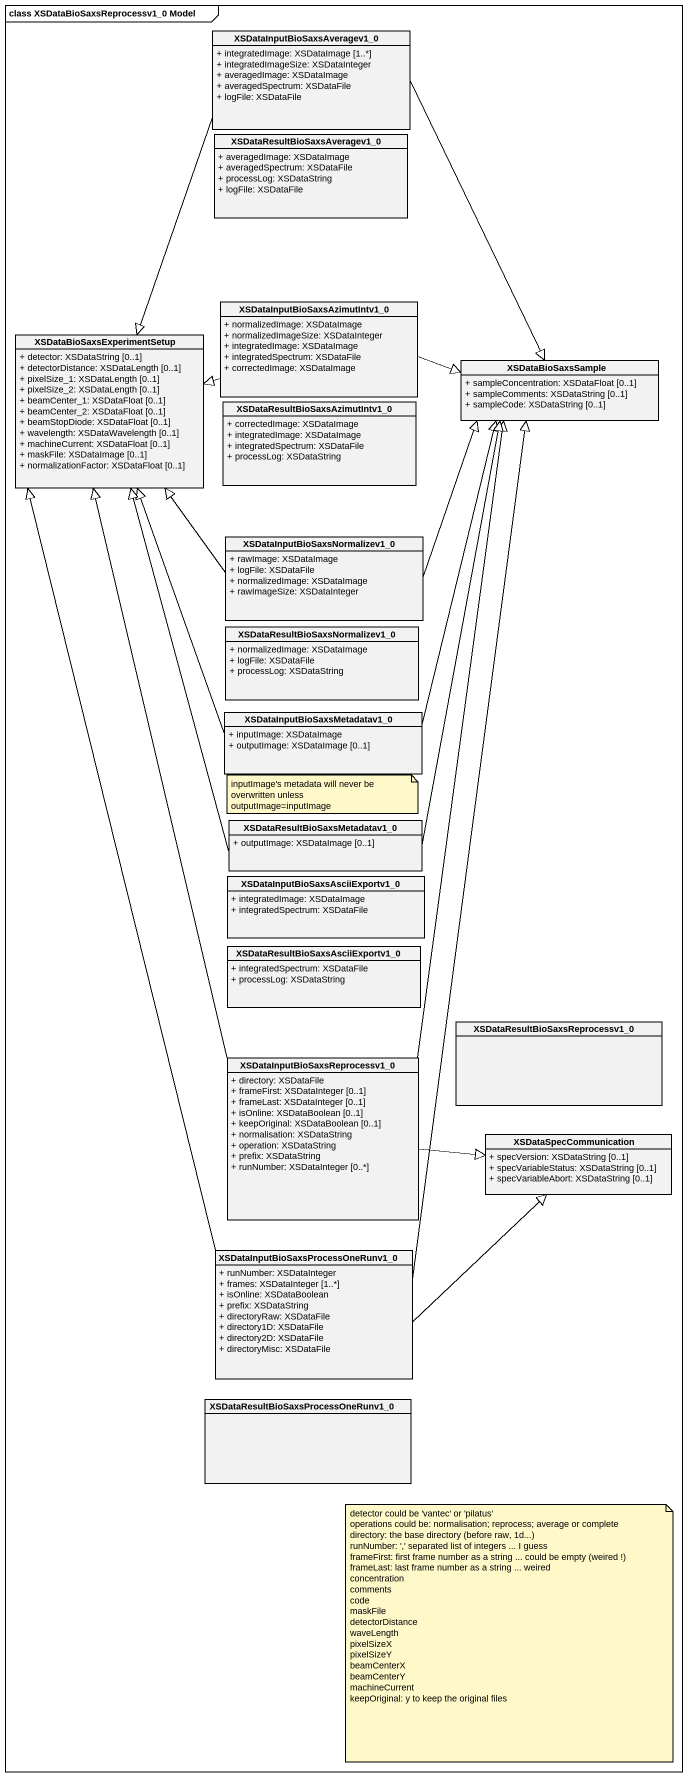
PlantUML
@startuml
mainframe class XSDataBioSaxsReprocessv1_0 Model
hide circle
hide empty members
skinparam classAttributeIconSize 0
class "XSDataInputBioSaxsAveragev1_0" as XSDataInputBioSaxsAveragev1 {
  + integratedImage: XSDataImage [1..*]
  + integratedImageSize: XSDataInteger
  + averagedImage: XSDataImage
  + averagedSpectrum: XSDataFile
  + logFile: XSDataFile
}
class "XSDataResultBioSaxsAveragev1_0" as XSDataResultBioSaxsAveragev1 {
  + averagedImage: XSDataImage
  + averagedSpectrum: XSDataFile
  + processLog: XSDataString
  + logFile: XSDataFile
}
class "XSDataInputBioSaxsAzimutIntv1_0" as XSDataInputBioSaxsAzimutIntv {
  + normalizedImage: XSDataImage
  + normalizedImageSize: XSDataInteger
  + integratedImage: XSDataImage
  + integratedSpectrum: XSDataFile
  + correctedImage: XSDataImage
}
class XSDataBioSaxsExperimentSetup {
  + detector: XSDataString [0..1]
  + detectorDistance: XSDataLength [0..1]
  + pixelSize_1: XSDataLength [0..1]
  + pixelSize_2: XSDataLength [0..1]
  + beamCenter_1: XSDataFloat [0..1]
  + beamCenter_2: XSDataFloat [0..1]
  + beamStopDiode: XSDataFloat [0..1]
  + wavelength: XSDataWavelength [0..1]
  + machineCurrent: XSDataFloat [0..1]
  + maskFile: XSDataImage [0..1]
  + normalizationFactor: XSDataFloat [0..1]
}
class XSDataBioSaxsSample {
  + sampleConcentration: XSDataFloat [0..1]
  + sampleComments: XSDataString [0..1]
  + sampleCode: XSDataString [0..1]
}
class "XSDataResultBioSaxsAzimutIntv1_0" as XSDataResultBioSaxsAzimutInt {
  + correctedImage: XSDataImage
  + integratedImage: XSDataImage
  + integratedSpectrum: XSDataFile
  + processLog: XSDataString
}
class "XSDataInputBioSaxsNormalizev1_0" as XSDataInputBioSaxsNormalizev {
  + rawImage: XSDataImage
  + logFile: XSDataFile
  + normalizedImage: XSDataImage
  + rawImageSize: XSDataInteger
}
class "XSDataResultBioSaxsNormalizev1_0" as XSDataResultBioSaxsNormalize {
  + normalizedImage: XSDataImage
  + logFile: XSDataFile
  + processLog: XSDataString
}
class "XSDataInputBioSaxsMetadatav1_0" as XSDataInputBioSaxsMetadatav1 {
  + inputImage: XSDataImage
  + outputImage: XSDataImage [0..1]
}
class "XSDataResultBioSaxsMetadatav1_0" as XSDataResultBioSaxsMetadatav {
  + outputImage: XSDataImage [0..1]
}
class "XSDataInputBioSaxsAsciiExportv1_0" as XSDataInputBioSaxsAsciiExpor {
  + integratedImage: XSDataImage
  + integratedSpectrum: XSDataFile
}
class "XSDataResultBioSaxsAsciiExportv1_0" as XSDataResultBioSaxsAsciiExpo {
  + integratedSpectrum: XSDataFile
  + processLog: XSDataString
}
class "XSDataResultBioSaxsReprocessv1_0" as XSDataResultBioSaxsReprocess
class "XSDataInputBioSaxsReprocessv1_0" as XSDataInputBioSaxsReprocessv {
  + directory: XSDataFile
  + frameFirst: XSDataInteger [0..1]
  + frameLast: XSDataInteger [0..1]
  + isOnline: XSDataBoolean [0..1]
  + keepOriginal: XSDataBoolean [0..1]
  + normalisation: XSDataString
  + operation: XSDataString
  + prefix: XSDataString
  + runNumber: XSDataInteger [0..*]
}
class XSDataSpecCommunication {
  + specVersion: XSDataString [0..1]
  + specVariableStatus: XSDataString [0..1]
  + specVariableAbort: XSDataString [0..1]
}
class "XSDataInputBioSaxsProcessOneRunv1_0" as XSDataInputBioSaxsProcessOne {
  + runNumber: XSDataInteger
  + frames: XSDataInteger [1..*]
  + isOnline: XSDataBoolean
  + prefix: XSDataString
  + directoryRaw: XSDataFile
  + directory1D: XSDataFile
  + directory2D: XSDataFile
  + directoryMisc: XSDataFile
}
class "XSDataResultBioSaxsProcessOneRunv1_0" as XSDataResultBioSaxsProcessOn
XSDataInputBioSaxsAveragev1 --|> XSDataBioSaxsExperimentSetup
XSDataInputBioSaxsAveragev1 --|> XSDataBioSaxsSample
XSDataInputBioSaxsAzimutIntv -left-|> XSDataBioSaxsExperimentSetup
XSDataInputBioSaxsAzimutIntv -right-|> XSDataBioSaxsSample
XSDataInputBioSaxsNormalizev -up-|> XSDataBioSaxsExperimentSetup
XSDataInputBioSaxsNormalizev -up-|> XSDataBioSaxsSample
XSDataInputBioSaxsMetadatav1 -up-|> XSDataBioSaxsExperimentSetup
XSDataInputBioSaxsMetadatav1 -up-|> XSDataBioSaxsSample
XSDataResultBioSaxsMetadatav -up-|> XSDataBioSaxsExperimentSetup
XSDataResultBioSaxsMetadatav -up-|> XSDataBioSaxsSample
XSDataInputBioSaxsReprocessv -up-|> XSDataBioSaxsExperimentSetup
XSDataInputBioSaxsReprocessv -up-|> XSDataBioSaxsSample
XSDataInputBioSaxsReprocessv -right-|> XSDataSpecCommunication
XSDataInputBioSaxsProcessOne -up-|> XSDataBioSaxsExperimentSetup
XSDataInputBioSaxsProcessOne -up-|> XSDataBioSaxsSample
XSDataInputBioSaxsProcessOne -right-|> XSDataSpecCommunication
note as N1
  inputImage's metadata will never be overwritten unless outputImage=inputImage
end note
note as N2
  detector could be 'vantec' or 'pilatus'
  operations could be: normalisation; reprocess; average or complete
  directory: the base directory (before raw, 1d...)
  runNumber: ',' separated list of integers ... I guess
  frameFirst: first frame number as a string ... could be empty (weired !)
  frameLast: last frame number as a string ... weired
  concentration
  comments
  code
  maskFile
  detectorDistance
  waveLength
  pixelSizeX
  pixelSizeY
  beamCenterX
  beamCenterY
  machineCurrent
  keepOriginal: y to keep the original files
end note
@enduml
